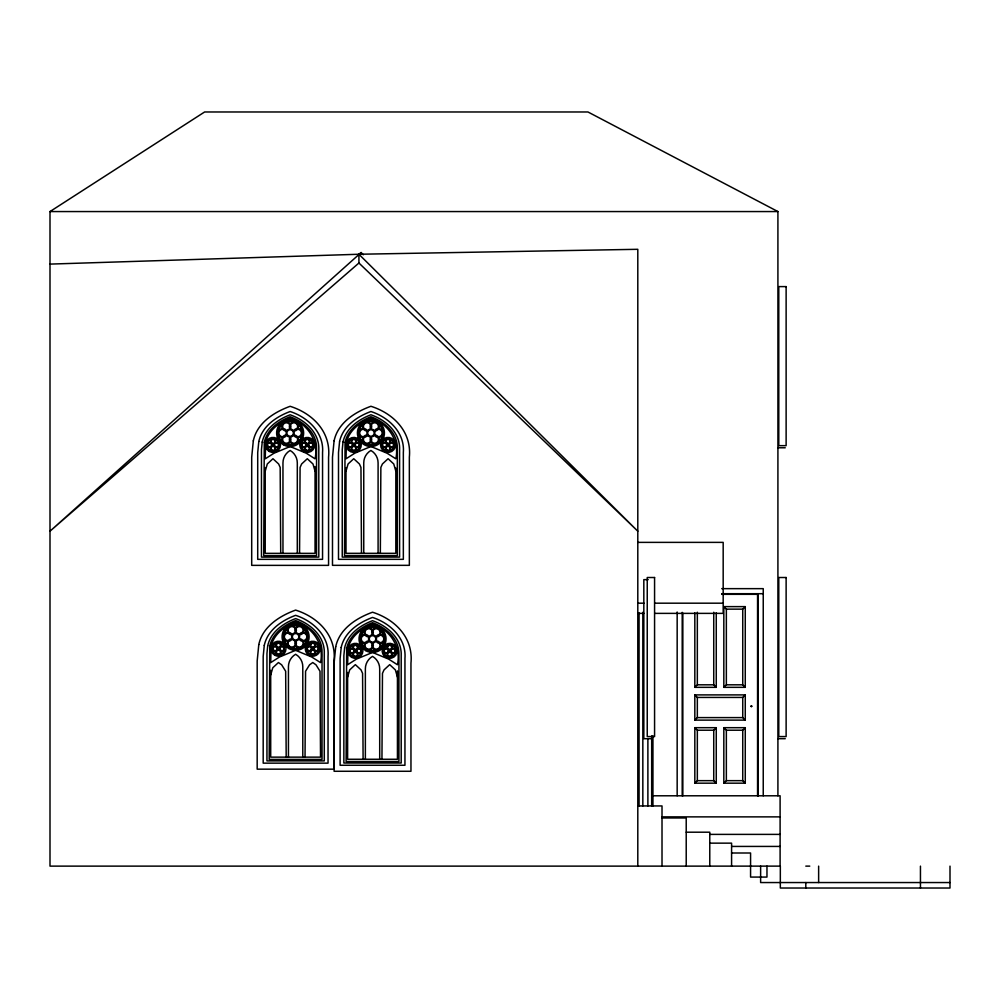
<?xml version="1.0" encoding="UTF-8"?>
<svg xmlns="http://www.w3.org/2000/svg" width="1000" height="1000" viewBox="0 0 1000 1000"><rect width="100%" height="100%" fill="white"/><g stroke="black" fill="none" stroke-linecap="round" stroke-linejoin="round"><path stroke-width="1.5" d="M750.812 706.25L752.013 706.25M265.225 471.163L267.3 463.988L272.962 458.738L278.637 463.988L280.175 467.45L280.712 553.35M270.7 674.95L272.775 667.788L278.438 662.537L281.65 664.812L285.663 671.25L286.188 757.138M346 471.138L348.075 463.975L353.75 458.725L359.412 463.975L360.962 467.425L361.488 553.325M347.612 677.075L349.688 669.9L355.363 664.65L361.025 669.9L362.575 673.363L363.1 759.262M284.012 633.713L287.125 628.325M307.2 639.925A12 12 0 0 1 287.125 645.3A12 12 0 0 1 292.5 625.225A12 12 0 0 1 307.2 639.925L304.1 645.3L300.525 647.663A4.5 4.5 0 0 1 296.175 646.488L295.613 645.763L295.05 646.488A4.5 4.5 0 0 1 290.7 647.663L285.212 642.812L283.762 635.65A4.5 4.5 0 0 1 286.95 632.463L287.863 632.337L287.512 631.487A4.5 4.5 0 0 1 288.675 627.137L290.7 625.962A4.5 4.5 0 0 1 295.05 627.137L295.613 627.863L296.175 627.137A4.5 4.5 0 0 1 300.525 625.962L302.55 627.137A4.5 4.5 0 0 1 303.712 631.487L303.363 632.337L304.275 632.463A4.5 4.5 0 0 1 307.462 635.65M360.938 635.825L364.038 630.438L367.612 628.088A4.5 4.5 0 0 1 371.962 629.25L372.525 629.987L373.088 629.25A4.5 4.5 0 0 1 377.438 628.088L381.012 630.438L384.125 635.825M384.125 642.038L381.012 647.412L377.438 649.775A4.5 4.5 0 0 1 373.088 648.6L372.525 647.875L371.962 648.6A4.5 4.5 0 0 1 367.612 649.775L364.038 647.412L360.938 642.038M281.65 424.538C277.075 429.05 277.075 436.987 281.65 441.5M379.4 441.488C383.975 436.975 383.975 429.025 379.4 424.513M745.263 687.337L742.738 684.812L742.738 609.138L745.263 606.625L723.825 606.625L723.825 687.337L745.263 687.337L745.263 606.625M716.263 612.825L716.263 687.337L694.825 687.337L697.337 684.812L697.337 612.238M723.825 687.337L726.35 684.812L726.35 609.138L723.825 606.625M694.825 720.125L697.337 717.6L742.738 717.6L745.263 720.125L745.263 694.9L694.825 694.9L694.825 720.125L745.263 720.125M694.825 694.9L697.337 697.425L742.738 697.425L745.263 694.9M716.263 783.175L713.737 780.662L713.737 730.212L716.263 727.688L694.825 727.688L694.825 783.175L716.263 783.175L716.263 727.688M745.263 783.175L742.738 780.662L742.738 730.212L745.263 727.688L723.825 727.688L723.825 783.175L745.263 783.175L745.263 727.688M694.825 783.175L697.337 780.662L697.337 730.212L694.825 727.688M723.825 783.175L726.35 780.662L726.35 730.212L723.825 727.688M358.8 254.638L361.125 252.55L363.325 254.762M637.8 866.125L637.8 249.3L358.925 254.25L358.925 263.012L50 531.188L361.125 252.55M652.5 795.788L780.1 795.788L780.1 866.125L50 866.125L50 211.562L204.625 111.975L587.95 111.975L777.913 211.562L777.913 795.825M287.025 421.425L293.238 421.425M382.762 434.162A4.5 4.5 0 0 1 379.575 437.35L378.663 437.475L379.012 438.325A4.5 4.5 0 0 1 377.85 442.675L375.825 443.837A4.5 4.5 0 0 1 371.475 442.675L370.913 441.938L370.35 442.675A4.5 4.5 0 0 1 366 443.837L362.425 441.488A12 12 0 0 1 367.812 421.4L374.025 421.4M293.238 444.613L287.025 444.613M374.025 444.588L367.812 444.588M292.5 625.225L298.712 625.225M369.425 627.337L375.637 627.337M298.712 648.4L292.5 648.4M375.637 650.525L369.425 650.525M50 264.1L358.925 254.25L637.8 531.188L358.925 263.012M50 211.562L777.913 211.562M777.913 447.775L785.238 447.775M637.8 542.375L723.175 542.375L723.175 613.375L654.875 613.375M648.225 579.637L643.825 579.637L643.825 738.7L651.15 738.7M721.737 588.65L763.238 588.65L763.238 795.788M721.762 593.7L763.238 593.7M722.362 594.012L757.875 594.012L757.875 795.788M721.762 594.325L757.562 594.325M637.8 603.188L644.013 603.188M654.875 603.188L723.175 603.188M726.35 609.138L742.738 609.138M637.8 613.375L644.013 613.375M697.337 684.812L713.737 684.812L716.263 687.337M726.35 684.812L742.738 684.812M697.337 730.212L713.737 730.212M726.35 730.212L742.738 730.212M777.913 738.688L785.238 738.688M697.337 780.662L713.737 780.662M726.35 780.662L742.738 780.662M637.8 805.938L662.013 805.938L662.013 866.125M661.888 816.875L780.1 816.875M662.013 817.962L686.213 817.962L686.213 866.125M686.213 832.2L709.775 832.2L709.775 866.125M710.113 834.388L780.1 834.388M709.775 843.15L731.587 843.15L731.587 866.125M731.875 846.425L780.1 846.425M731.587 853L750.575 853L750.575 877.075L766.963 877.075L766.963 866.125M805.8 866.125L809.775 866.125M950 882.55L760.625 882.55L760.625 866.125M304.1 628.325L307.2 633.713L307.462 637.975A4.5 4.5 0 0 1 304.275 641.162L303.363 641.287L303.712 642.138A4.5 4.5 0 0 1 302.55 646.488M395.825 471.138L393.75 463.975L388.088 458.725L382.413 463.975L380.863 467.425L380.337 553.325M397.438 677.075L395.363 669.9L389.7 664.65L384.025 669.9L382.475 673.363L381.95 759.262M315.05 471.163L312.975 463.988L307.3 458.738L301.625 463.988L300.087 467.45L299.55 553.35M950 866.125L950 888.025L780.325 888.025L780.325 866.125M920.45 866.125L920.45 888.025M818.637 866.125L818.637 882.55M805.8 882.55L805.8 888.025M758.188 593.7L758.188 795.788M757.562 593.7L757.562 795.788M751.413 705.65L751.413 706.85M742.738 697.425L742.738 717.6M713.737 612.238L713.737 684.812M697.337 697.425L697.337 717.6M694.825 612.825L694.825 687.337M682.837 613.062L682.837 795.788M682.212 612.35L682.212 795.788M677.163 612.013L677.163 795.788M652.938 735.85L652.938 805.938M651.675 735.85L651.675 805.938M647.887 738.775L647.887 805.938M642.837 612.275L642.837 805.938M639.062 612.812L639.062 805.938M397.438 670.9L397.438 759.262L347.612 759.262L347.612 672.438M395.825 468.062L395.825 553.325L346 553.325L346 468.062M379.7 759.262L379.7 668.812A14.338 14.338 0 0 0 372.525 656.388A14.338 14.338 0 0 0 365.363 668.812L365.363 759.262M378.088 553.325L378.088 462.875A14.338 14.338 0 0 0 370.913 450.462A14.338 14.338 0 0 0 363.75 462.875L363.75 553.325M315.05 466.538L315.05 553.35L265.225 553.35L265.225 468.075M305.038 757.138L305.562 671.25L309.575 664.812L312.775 662.537L315.988 664.812L320 671.25L320.525 757.138L270.7 757.138L270.7 670.325M302.787 757.138L302.787 666.7A14.338 14.338 0 0 0 295.613 654.275A14.338 14.338 0 0 0 288.438 666.7L288.438 757.138M297.3 553.35L297.3 462.9A14.338 14.338 0 0 0 290.138 450.475A14.338 14.338 0 0 0 282.962 462.9L282.962 553.35M279.125 654.638A2.5 2.5 0 0 0 280.637 650.962L280.712 650.888A2.5 2.5 0 0 0 284.387 649.375M277.825 654.638A2.5 2.5 0 0 1 276.312 650.962A2.5 2.5 0 0 1 272.562 649.375M272.562 648.075A2.5 2.5 0 0 1 276.238 646.562A2.5 2.5 0 0 1 277.825 642.812M279.125 642.812A2.5 2.5 0 0 1 280.637 646.488L280.712 646.562A2.5 2.5 0 0 1 284.387 648.075M313.4 654.638A2.5 2.5 0 0 0 314.913 650.962L314.988 650.888A2.5 2.5 0 0 0 318.65 649.375M312.1 654.638A2.5 2.5 0 0 1 310.575 650.962L310.512 650.888A2.5 2.5 0 0 1 306.837 649.375M306.837 648.075A2.5 2.5 0 0 1 310.512 646.562L310.575 646.488A2.5 2.5 0 0 1 312.1 642.812M313.4 642.812A2.5 2.5 0 0 1 314.913 646.488L314.988 646.562A2.5 2.5 0 0 1 318.65 648.075M283.762 637.975A4.5 4.5 0 0 0 286.95 641.162L287.863 641.287L287.512 642.138A4.5 4.5 0 0 0 288.675 646.488M349.487 651.488A2.5 2.5 0 0 0 353.15 653.012L353.225 653.075A2.5 2.5 0 0 0 354.75 656.75M349.487 650.188A2.5 2.5 0 0 1 353.15 648.675L353.225 648.6A2.5 2.5 0 0 1 354.75 644.925M356.037 644.925A2.5 2.5 0 0 1 357.562 648.6L357.638 648.675A2.5 2.5 0 0 1 361.3 650.188M361.3 651.488A2.5 2.5 0 0 1 357.638 653.012L357.562 653.075A2.5 2.5 0 0 1 356.037 656.75M383.75 651.488A2.5 2.5 0 0 0 387.425 653.012L387.5 653.075A2.5 2.5 0 0 0 389.012 656.75M383.75 650.188A2.5 2.5 0 0 1 387.425 648.675L387.5 648.6A2.5 2.5 0 0 1 389.012 644.925M390.312 644.925A2.5 2.5 0 0 1 391.838 648.6L391.9 648.675A2.5 2.5 0 0 1 395.575 650.188M395.575 651.488A2.5 2.5 0 0 1 391.9 653.012L391.838 653.075A2.5 2.5 0 0 1 390.312 656.75M379.462 629.25A4.5 4.5 0 0 1 380.625 633.6L380.275 634.45L381.188 634.575A4.5 4.5 0 0 1 384.375 637.762L384.375 640.088A4.5 4.5 0 0 1 381.188 643.275L380.275 643.4L380.625 644.25A4.5 4.5 0 0 1 379.462 648.6M365.6 648.6A4.5 4.5 0 0 1 364.425 644.25L364.787 643.4L363.862 643.275A4.5 4.5 0 0 1 360.675 640.088L360.675 637.762A4.5 4.5 0 0 1 363.862 634.575L364.787 634.45L364.425 633.6A4.5 4.5 0 0 1 365.6 629.25M347.875 445.562A2.5 2.5 0 0 0 351.538 447.075L351.613 447.15A2.5 2.5 0 0 0 353.137 450.825M347.875 444.263A2.5 2.5 0 0 1 351.538 442.738L351.613 442.675A2.5 2.5 0 0 1 353.137 439M354.425 439A2.5 2.5 0 0 1 355.95 442.675L356.025 442.738A2.5 2.5 0 0 1 359.688 444.263M359.688 445.562A2.5 2.5 0 0 1 356.025 447.075L355.95 447.15A2.5 2.5 0 0 1 354.425 450.825M388.7 450.825A2.5 2.5 0 0 0 390.225 447.15L390.288 447.075A2.5 2.5 0 0 0 393.963 445.562M387.4 450.825A2.5 2.5 0 0 1 385.887 447.15L385.812 447.075A2.5 2.5 0 0 1 382.137 445.562M382.137 444.263A2.5 2.5 0 0 1 385.812 442.738L385.887 442.675A2.5 2.5 0 0 1 387.4 439M388.7 439A2.5 2.5 0 0 1 390.225 442.675L390.288 442.738A2.5 2.5 0 0 1 393.963 444.263M359.062 434.162A4.5 4.5 0 0 0 362.25 437.35L363.175 437.475L362.812 438.325A4.5 4.5 0 0 0 363.988 442.675M359.062 431.838A4.5 4.5 0 0 1 362.25 428.65L363.175 428.525L362.812 427.675A4.5 4.5 0 0 1 363.988 423.325M382.762 431.838A4.5 4.5 0 0 0 379.575 428.65L378.663 428.525L379.012 427.675A4.5 4.5 0 0 0 377.85 423.325L375.825 422.15A4.5 4.5 0 0 0 371.475 423.325L370.913 424.05L370.35 423.325A4.5 4.5 0 0 0 366 422.15C358.488 425.1 356.625 435.975 362.425 441.488A12 12 0 0 0 382.512 436.1A12 12 0 0 0 367.812 421.4M273.65 450.838A2.5 2.5 0 0 0 275.163 447.175L275.238 447.1A2.5 2.5 0 0 0 278.9 445.575M272.35 450.838A2.5 2.5 0 0 1 270.825 447.175L270.763 447.1A2.5 2.5 0 0 1 267.087 445.575M267.087 444.288A2.5 2.5 0 0 1 270.763 442.762L270.825 442.688A2.5 2.5 0 0 1 272.35 439.025M278.9 444.288A2.5 2.5 0 0 0 275.238 442.762L275.163 442.688A2.5 2.5 0 0 0 273.65 439.025M307.913 450.838A2.5 2.5 0 0 0 309.438 447.175L309.513 447.1A2.5 2.5 0 0 0 313.175 445.575M306.625 450.838A2.5 2.5 0 0 1 305.1 447.175L305.025 447.1A2.5 2.5 0 0 1 301.363 445.575M301.363 444.288A2.5 2.5 0 0 1 305.025 442.762L305.1 442.688A2.5 2.5 0 0 1 306.625 439.025M307.913 439.025A2.5 2.5 0 0 1 309.438 442.688L309.513 442.762A2.5 2.5 0 0 1 313.175 444.288M278.288 434.188A4.5 4.5 0 0 0 281.475 437.375L282.387 437.488L282.038 438.35A4.5 4.5 0 0 0 283.2 442.7L285.212 443.862A4.5 4.5 0 0 0 289.575 442.7L290.138 441.962L290.7 442.7A4.5 4.5 0 0 0 295.05 443.862C304.275 440.387 304.275 425.65 295.05 422.175A4.5 4.5 0 0 0 290.7 423.338L290.138 424.075L289.575 423.338A4.5 4.5 0 0 0 285.212 422.175L283.2 423.338A4.5 4.5 0 0 0 282.038 427.688L282.387 428.55L281.475 428.663A4.5 4.5 0 0 0 278.288 431.85M297.062 423.338A4.5 4.5 0 0 1 298.238 427.688L297.875 428.55L298.8 428.663A4.5 4.5 0 0 1 301.975 431.85M301.975 434.188A4.5 4.5 0 0 1 298.8 437.375L297.875 437.488L298.238 438.35A4.5 4.5 0 0 1 297.062 442.7M253.312 440.825L251.7 457.225L251.7 565.363L328.562 565.363L328.562 457.225C331.087 431.875 312.8 413.475 290.138 406.3C274.075 412.137 257.087 422.912 253.312 440.825M258.8 441.575L257.712 452.612L257.712 559.35L322.55 559.35L322.55 452.612C324.212 432.6 307.825 417.25 290.138 411.525C276.325 416.637 262.062 426.262 258.8 441.575M262.225 442.038L261.462 449.725L261.462 557.1L318.8 557.1L318.8 449.725C319.587 432.65 305.038 419.975 290.138 414.8C277.738 419.475 265.175 428.35 262.225 442.038M264.275 442.325L263.712 555.6L316.55 555.6L316.55 448C316.737 432.713 303.4 421.6 290.138 416.763C278.587 421.175 267.038 429.6 264.275 442.325M265.65 442.512L265.225 458.825L274 453.212L290.138 446.538L306.262 453.212L315.05 458.825C319.075 440.7 307.312 423.4 290.138 418.075C279.163 422.325 268.288 430.438 265.65 442.512M258.788 644.613L257.175 661.025L257.175 769.163L334.038 769.163L334.038 661.025C336.562 635.662 318.275 617.263 295.613 610.087C279.562 615.938 262.562 626.712 258.788 644.613M264.275 645.362L263.188 656.413L263.188 763.15L328.038 763.15L328.038 656.413C329.7 636.388 313.3 621.05 295.613 615.325C281.8 620.438 267.55 630.062 264.275 645.362M267.7 645.837L266.95 653.525L266.95 760.9L324.275 760.9L324.275 653.525C325.062 636.45 310.512 623.763 295.613 618.6C283.212 623.263 270.663 632.15 267.7 645.837M269.75 646.112L269.2 759.4L322.025 759.4L322.025 651.787C322.212 636.5 308.888 625.388 295.613 620.562C284.075 624.975 272.525 633.4 269.75 646.112M271.125 646.3L270.7 662.613L279.475 657.013L295.613 650.325L311.737 657.013L320.525 662.613C324.55 644.5 312.787 627.2 295.613 621.862C284.65 626.125 273.762 634.225 271.125 646.3M334.1 440.8L332.488 457.2L332.488 565.337L409.35 565.337L409.35 457.2C411.875 431.85 393.575 413.45 370.913 406.275C354.862 412.113 337.875 422.887 334.1 440.8M339.575 441.55L338.5 452.587L338.5 559.338L403.338 559.338L403.338 452.587C405 432.575 388.612 417.225 370.913 411.512C357.1 416.613 342.85 426.238 339.575 441.55M343 442.013L342.25 449.712L342.25 557.087L399.588 557.087L399.588 449.712C400.375 432.625 385.825 419.95 370.913 414.775C358.525 419.45 345.962 428.325 343 442.013M345.062 442.3L344.5 555.575L397.325 555.575L397.325 447.975C397.525 432.688 384.188 421.575 370.913 416.737C359.375 421.163 347.825 429.575 345.062 442.3M346.425 442.488L346 458.8L354.787 453.2L370.913 446.512L387.05 453.2L395.825 458.8C399.862 440.688 388.088 423.387 370.913 418.05C359.95 422.3 349.075 430.412 346.425 442.488M335.712 646.725L334.1 663.138L334.1 771.275L410.962 771.275L410.962 663.138C413.488 637.775 395.188 619.375 372.525 612.212C356.475 618.05 339.487 628.825 335.712 646.725M341.188 647.475L340.112 658.525L340.112 765.263L404.95 765.263L404.95 658.525C406.613 638.5 390.225 623.162 372.525 617.438C358.713 622.55 344.462 632.175 341.188 647.475M344.613 647.95L343.862 655.638L343.862 763.012L401.2 763.012L401.2 655.638C401.987 638.562 387.438 625.875 372.525 620.712C360.138 625.375 347.575 634.263 344.613 647.95M346.675 648.225L346.112 761.513L398.938 761.513L398.938 653.9C399.137 638.612 385.8 627.5 372.525 622.675C360.988 627.087 349.438 635.513 346.675 648.225M348.038 648.413L347.612 664.737L356.4 659.125L372.525 652.45L388.663 659.125L397.438 664.737C401.475 646.612 389.7 629.312 372.525 623.975C361.562 628.237 350.688 636.337 348.038 648.413M267.2 443.375L267.2 446.488A6 6 0 0 0 271.45 450.725L274.55 450.725A6 6 0 0 0 278.788 446.488L278.788 443.375A6 6 0 0 0 274.55 439.137L271.45 439.137A6 6 0 0 0 267.2 443.375M272.688 647.175L272.688 650.275A6 6 0 0 0 276.925 654.513L280.025 654.513A6 6 0 0 0 284.262 650.275L284.262 647.175A6 6 0 0 0 280.025 642.938L276.925 642.938A6 6 0 0 0 272.688 647.175M301.475 443.375L301.475 446.488A6 6 0 0 0 305.712 450.725L308.825 450.725A6 6 0 0 0 313.062 446.488L313.062 443.375A6 6 0 0 0 308.825 439.137L305.712 439.137A6 6 0 0 0 301.475 443.375M306.962 647.175L306.962 650.275A6 6 0 0 0 311.2 654.513L314.3 654.513A6 6 0 0 0 318.538 650.275L318.538 647.175A6 6 0 0 0 314.3 642.938L311.2 642.938A6 6 0 0 0 306.962 647.175M347.987 443.363L347.987 446.463A6 6 0 0 0 352.225 450.7L355.337 450.7A6 6 0 0 0 359.575 446.463L359.575 443.363A6 6 0 0 0 355.337 439.125L352.225 439.125A6 6 0 0 0 347.987 443.363M349.6 649.287L349.6 652.387A6 6 0 0 0 353.837 656.625L356.95 656.625A6 6 0 0 0 361.188 652.387L361.188 649.287A6 6 0 0 0 356.95 645.05L353.837 645.05A6 6 0 0 0 349.6 649.287M382.262 443.363L382.262 446.463A6 6 0 0 0 386.5 450.7L389.6 450.7A6 6 0 0 0 393.837 446.463L393.837 443.363A6 6 0 0 0 389.6 439.125L386.5 439.125A6 6 0 0 0 382.262 443.363M383.875 649.287L383.875 652.387A6 6 0 0 0 388.113 656.625L391.213 656.625A6 6 0 0 0 395.45 652.387L395.45 649.287A6 6 0 0 0 391.213 645.05L388.113 645.05A6 6 0 0 0 383.875 649.287M289.725 424.888L289.525 425.363A4.5 4.5 0 0 0 289.975 428.775L290.287 428.775A4.5 4.5 0 0 0 290.738 425.363L290.637 424.65A3.75 3.75 0 0 1 295.75 423.275A3.75 3.75 0 0 1 297.125 428.4L296.462 428.663A4.5 4.5 0 0 0 293.725 430.763L293.875 431.037A4.5 4.5 0 0 0 297.062 429.712L297.625 429.275A3.75 3.75 0 0 1 301.375 433.025A3.75 3.75 0 0 1 297.625 436.763L297.062 436.325A4.5 4.5 0 0 0 293.875 435L293.725 435.275A4.5 4.5 0 0 0 296.462 437.375L297.125 437.638A3.75 3.75 0 0 1 295.75 442.762A3.75 3.75 0 0 1 290.637 441.388L290.738 440.675A4.5 4.5 0 0 0 290.287 437.262L289.975 437.262A4.5 4.5 0 0 0 289.525 440.675L289.625 441.388A3.75 3.75 0 0 1 284.513 442.762A3.75 3.75 0 0 1 283.137 437.638L283.8 437.375A4.5 4.5 0 0 0 286.537 435.275L286.388 435A4.5 4.5 0 0 0 283.2 436.325L282.638 436.763A3.75 3.75 0 0 1 278.888 433.025A3.75 3.75 0 0 1 282.638 429.275L283.2 429.712A4.5 4.5 0 0 0 286.388 431.037L286.537 430.763A4.5 4.5 0 0 0 283.8 428.663L283.137 428.4A3.75 3.75 0 0 1 284.513 423.275A3.75 3.75 0 0 1 289.625 424.65L289.725 424.888M370.513 424.862L370.312 425.337A4.5 4.5 0 0 0 370.763 428.762L371.075 428.762A4.5 4.5 0 0 0 371.525 425.337L371.425 424.637A3.75 3.75 0 0 1 376.538 423.263A3.75 3.75 0 0 1 377.912 428.375L377.25 428.65A4.5 4.5 0 0 0 374.513 430.75L374.663 431.012A4.5 4.5 0 0 0 377.85 429.688L378.413 429.25A3.75 3.75 0 0 1 382.163 433A3.75 3.75 0 0 1 378.413 436.75L377.85 436.3A4.5 4.5 0 0 0 374.663 434.988L374.513 435.25A4.5 4.5 0 0 0 377.25 437.35L377.912 437.612A3.75 3.75 0 0 1 376.538 442.738A3.75 3.75 0 0 1 371.425 441.362L371.525 440.662A4.5 4.5 0 0 0 371.075 437.238L370.763 437.238A4.5 4.5 0 0 0 370.312 440.662L370.412 441.362A3.75 3.75 0 0 1 365.3 442.738A3.75 3.75 0 0 1 363.925 437.612L364.588 437.35A4.5 4.5 0 0 0 367.325 435.25L367.163 434.988A4.5 4.5 0 0 0 363.988 436.3L363.425 436.75A3.75 3.75 0 0 1 359.675 433A3.75 3.75 0 0 1 363.425 429.25L363.988 429.688A4.5 4.5 0 0 0 367.163 431.012L367.325 430.75A4.5 4.5 0 0 0 364.588 428.65L363.925 428.375A3.75 3.75 0 0 1 365.3 423.263A3.75 3.75 0 0 1 370.412 424.637L370.513 424.862M295.2 628.675L295.012 629.15A4.5 4.5 0 0 0 295.462 632.575L295.763 632.575A4.5 4.5 0 0 0 296.212 629.15L296.112 628.45A3.75 3.75 0 0 1 301.238 627.075A3.75 3.75 0 0 1 302.6 632.2L301.938 632.463A4.5 4.5 0 0 0 299.2 634.562L299.363 634.825A4.5 4.5 0 0 0 302.55 633.513L303.113 633.062A3.75 3.75 0 0 1 306.85 636.812A3.75 3.75 0 0 1 303.113 640.562L302.55 640.125A4.5 4.5 0 0 0 299.363 638.8L299.2 639.062A4.5 4.5 0 0 0 301.938 641.162L302.6 641.425A3.75 3.75 0 0 1 301.238 646.55A3.75 3.75 0 0 1 296.112 645.175L296.212 644.475A4.5 4.5 0 0 0 295.763 641.05L295.462 641.05A4.5 4.5 0 0 0 295.012 644.475L295.113 645.175A3.75 3.75 0 0 1 289.988 646.55A3.75 3.75 0 0 1 288.612 641.425L289.275 641.162A4.5 4.5 0 0 0 292.013 639.062L291.863 638.8A4.5 4.5 0 0 0 288.675 640.125L288.113 640.562A3.75 3.75 0 0 1 284.363 636.812A3.75 3.75 0 0 1 288.113 633.062L288.675 633.513A4.5 4.5 0 0 0 291.863 634.825L292.013 634.562A4.5 4.5 0 0 0 289.275 632.463L288.612 632.2A3.75 3.75 0 0 1 289.988 627.075A3.75 3.75 0 0 1 295.113 628.45L295.2 628.675M372.125 630.788L371.925 631.275A4.5 4.5 0 0 0 372.375 634.688L372.688 634.688A4.5 4.5 0 0 0 373.137 631.275L373.038 630.562A3.75 3.75 0 0 1 378.15 629.188A3.75 3.75 0 0 1 379.525 634.312L378.862 634.575A4.5 4.5 0 0 0 376.125 636.675L376.275 636.938A4.5 4.5 0 0 0 379.462 635.625L380.025 635.175A3.75 3.75 0 0 1 383.775 638.925A3.75 3.75 0 0 1 380.025 642.675L379.462 642.237A4.5 4.5 0 0 0 376.275 640.913L376.125 641.175A4.5 4.5 0 0 0 378.862 643.275L379.525 643.55A3.75 3.75 0 0 1 378.15 648.662A3.75 3.75 0 0 1 373.038 647.288L373.137 646.587A4.5 4.5 0 0 0 372.688 643.162L372.375 643.162A4.5 4.5 0 0 0 371.925 646.587L372.025 647.288A3.75 3.75 0 0 1 366.912 648.662A3.75 3.75 0 0 1 365.538 643.55L366.2 643.275A4.5 4.5 0 0 0 368.938 641.175L368.775 640.913A4.5 4.5 0 0 0 365.6 642.237L365.037 642.675A3.75 3.75 0 0 1 361.287 638.925A3.75 3.75 0 0 1 365.037 635.175L365.6 635.625A4.5 4.5 0 0 0 368.775 636.938L368.938 636.675A4.5 4.5 0 0 0 366.2 634.575L365.538 634.312A3.75 3.75 0 0 1 366.912 629.188A3.75 3.75 0 0 1 372.025 630.562L372.125 630.788M271.675 446.188L271.75 446.25A2.5 2.5 0 0 1 274.25 446.25L274.325 446.188A2.5 2.5 0 0 1 274.325 443.675L274.25 443.612A2.5 2.5 0 0 1 271.75 443.612L271.675 443.675A2.5 2.5 0 0 1 271.675 446.188M305.95 446.188L306.012 446.25A2.5 2.5 0 0 1 308.525 446.25L308.587 446.188A2.5 2.5 0 0 1 308.587 443.675L308.525 443.612A2.5 2.5 0 0 1 306.012 443.612L305.95 443.675A2.5 2.5 0 0 1 305.95 446.188M352.463 446.163L352.525 446.238A2.5 2.5 0 0 1 355.037 446.238L355.1 446.163A2.5 2.5 0 0 1 355.1 443.663L355.037 443.587A2.5 2.5 0 0 1 352.525 443.587L352.463 443.663A2.5 2.5 0 0 1 352.463 446.163M386.725 446.163L386.8 446.238A2.5 2.5 0 0 1 389.3 446.238L389.375 446.163A2.5 2.5 0 0 1 389.375 443.663L389.3 443.587A2.5 2.5 0 0 1 386.8 443.587L386.725 443.663A2.5 2.5 0 0 1 386.725 446.163M277.15 649.975L277.225 650.05A2.5 2.5 0 0 1 279.725 650.05L279.8 649.975A2.5 2.5 0 0 1 279.8 647.475L279.725 647.4A2.5 2.5 0 0 1 277.225 647.4L277.15 647.475A2.5 2.5 0 0 1 277.15 649.975M311.425 649.975L311.5 650.05A2.5 2.5 0 0 1 314 650.05L314 650.05A2.5 2.5 0 0 1 314.075 647.475L314 647.4A2.5 2.5 0 0 1 311.5 647.4L311.425 647.475A2.5 2.5 0 0 1 311.425 649.975M354.075 652.087L354.137 652.163A2.5 2.5 0 0 1 356.65 652.163L356.712 652.087A2.5 2.5 0 0 1 356.712 649.587L356.65 649.513A2.5 2.5 0 0 1 354.137 649.513L354.075 649.587A2.5 2.5 0 0 1 354.075 652.087M388.338 652.087L388.413 652.163A2.5 2.5 0 0 1 390.913 652.163L390.988 652.087A2.5 2.5 0 0 1 390.988 649.587L390.913 649.513A2.5 2.5 0 0 1 388.413 649.513L388.338 649.587A2.5 2.5 0 0 1 388.338 652.087M786.125 286.6L778.787 286.6L778.787 445.662L786.125 445.662L786.125 286.6M654.575 577.513L647.237 577.513L647.237 736.575L654.575 736.575L654.575 577.513M786.125 577.513L778.787 577.513L778.787 736.575L786.125 736.575L786.125 577.513M308.988 655.225A7.512 7.512 0 0 0 320.25 648.725A7.512 7.512 0 0 0 308.988 642.225A7.512 7.512 0 0 0 308.988 655.225M274.725 655.225A7.512 7.512 0 0 0 285.988 648.725A7.512 7.512 0 0 0 274.725 642.225A7.512 7.512 0 0 0 274.725 655.225M273.988 650.462A2 2 0 0 0 276.988 648.725A2 2 0 0 0 273.988 647A2 2 0 0 0 273.988 650.462M277.475 646.963A2 2 0 0 0 280.475 645.238A2 2 0 0 0 277.475 643.5A2 2 0 0 0 277.475 646.963M280.963 650.462A2 2 0 0 0 283.962 648.725A2 2 0 0 0 280.963 647A2 2 0 0 0 280.963 650.462M277.475 653.95A2 2 0 0 0 280.475 652.212A2 2 0 0 0 277.475 650.487A2 2 0 0 0 277.475 653.95M308.25 650.462A2 2 0 0 0 311.25 648.725A2 2 0 0 0 308.25 647A2 2 0 0 0 308.25 650.462M311.75 646.963A2 2 0 0 0 314.75 645.238A2 2 0 0 0 311.75 643.5A2 2 0 0 0 311.75 646.963M315.238 650.462A2 2 0 0 0 318.238 648.725A2 2 0 0 0 315.238 647A2 2 0 0 0 315.238 650.462M311.75 653.95A2 2 0 0 0 314.75 652.212A2 2 0 0 0 311.75 650.487A2 2 0 0 0 311.75 653.95M293.587 640.312A4.037 4.037 0 0 0 299.65 636.812A4.037 4.037 0 0 0 293.587 633.312A4.037 4.037 0 0 0 293.587 640.312M293.975 639.65A3.287 3.287 0 0 0 298.888 636.812A3.287 3.287 0 0 0 293.975 633.975A3.287 3.287 0 0 0 293.975 639.65M288.85 648.525A13.513 13.513 0 0 0 309.125 636.812A13.513 13.513 0 0 0 288.85 625.112A13.513 13.513 0 0 0 288.85 648.525M384.35 656.15A7.512 7.512 0 0 0 396.912 652.788A7.512 7.512 0 0 0 387.725 643.587A7.512 7.512 0 0 0 384.35 656.15M351.637 657.337A7.512 7.512 0 0 0 362.9 650.837A7.512 7.512 0 0 0 351.637 644.338A7.512 7.512 0 0 0 351.637 657.337M350.9 652.575A2 2 0 0 0 353.9 650.837A2 2 0 0 0 350.9 649.112A2 2 0 0 0 350.9 652.575M354.4 649.075A2 2 0 0 0 357.388 647.35A2 2 0 0 0 354.4 645.612A2 2 0 0 0 354.4 649.075M357.887 652.575A2 2 0 0 0 360.887 650.837A2 2 0 0 0 357.887 649.112A2 2 0 0 0 357.887 652.575M354.4 656.062A2 2 0 0 0 357.388 654.338A2 2 0 0 0 354.4 652.6A2 2 0 0 0 354.4 656.062M385.175 652.575A2 2 0 0 0 388.175 650.837A2 2 0 0 0 385.175 649.112A2 2 0 0 0 385.175 652.575M388.663 649.075A2 2 0 0 0 391.662 647.35A2 2 0 0 0 388.663 645.612A2 2 0 0 0 388.663 649.075M392.163 652.575A2 2 0 0 0 395.15 650.837A2 2 0 0 0 392.163 649.112A2 2 0 0 0 392.163 652.575M388.663 656.062A2 2 0 0 0 391.662 654.338A2 2 0 0 0 388.663 652.6A2 2 0 0 0 388.663 656.062M370.513 642.425A4.037 4.037 0 0 0 376.562 638.925A4.037 4.037 0 0 0 370.513 635.425A4.037 4.037 0 0 0 370.513 642.425M370.887 641.775A3.287 3.287 0 0 0 375.812 638.925A3.287 3.287 0 0 0 370.887 636.087A3.287 3.287 0 0 0 370.887 641.775M365.775 650.638A13.513 13.513 0 0 0 386.05 638.925A13.513 13.513 0 0 0 365.775 627.225A13.513 13.513 0 0 0 365.775 650.638M366.525 649.325A12 12 0 0 0 384.538 638.925A12 12 0 0 0 366.525 628.538A12 12 0 0 0 366.525 649.325M384.3 451.413A7.512 7.512 0 0 0 395.562 444.913A7.512 7.512 0 0 0 384.3 438.413A7.512 7.512 0 0 0 384.3 451.413M348.475 450.225A7.512 7.512 0 0 0 361.037 446.85A7.512 7.512 0 0 0 351.838 437.663A7.512 7.512 0 0 0 348.475 450.225M349.288 446.637A2 2 0 0 0 352.287 444.913A2 2 0 0 0 349.288 443.175A2 2 0 0 0 349.288 446.637M352.788 443.15A2 2 0 0 0 355.775 441.425A2 2 0 0 0 352.788 439.688A2 2 0 0 0 352.788 443.15M356.275 446.637A2 2 0 0 0 359.275 444.913A2 2 0 0 0 356.275 443.175A2 2 0 0 0 356.275 446.637M352.788 450.138A2 2 0 0 0 355.775 448.4A2 2 0 0 0 352.788 446.675A2 2 0 0 0 352.788 450.138M383.562 446.637A2 2 0 0 0 386.562 444.913A2 2 0 0 0 383.562 443.175A2 2 0 0 0 383.562 446.637M387.05 443.15A2 2 0 0 0 390.05 441.425A2 2 0 0 0 387.05 439.688A2 2 0 0 0 387.05 443.15M390.55 446.637A2 2 0 0 0 393.537 444.913A2 2 0 0 0 390.55 443.175A2 2 0 0 0 390.55 446.637M387.05 450.138A2 2 0 0 0 390.05 448.4A2 2 0 0 0 387.05 446.675A2 2 0 0 0 387.05 450.138M368.062 435.85A4.037 4.037 0 0 0 374.812 434.038A4.037 4.037 0 0 0 369.875 429.1A4.037 4.037 0 0 0 368.062 435.85M369.275 435.838A3.287 3.287 0 0 0 374.2 433A3.287 3.287 0 0 0 369.275 430.163A3.287 3.287 0 0 0 369.275 435.838M361.362 442.55A13.513 13.513 0 0 0 383.975 436.5A13.513 13.513 0 0 0 367.413 419.938A13.513 13.513 0 0 0 361.362 442.55M303.512 451.438A7.512 7.512 0 0 0 314.775 444.938A7.512 7.512 0 0 0 303.512 438.425A7.512 7.512 0 0 0 303.512 451.438M269.237 451.438A7.512 7.512 0 0 0 280.5 444.938A7.512 7.512 0 0 0 269.237 438.425A7.512 7.512 0 0 0 269.237 451.438M268.087 446.35A2 2 0 0 0 271.438 445.45A2 2 0 0 0 268.988 443A2 2 0 0 0 268.087 446.35M272 443.175A2 2 0 0 0 275 441.438A2 2 0 0 0 272 439.712A2 2 0 0 0 272 443.175M275.075 446.35A2 2 0 0 0 278.412 445.45A2 2 0 0 0 275.975 443A2 2 0 0 0 275.075 446.35M272 450.15A2 2 0 0 0 275 448.425A2 2 0 0 0 272 446.688A2 2 0 0 0 272 450.15M302.362 446.35A2 2 0 0 0 305.7 445.45A2 2 0 0 0 303.263 443A2 2 0 0 0 302.362 446.35M306.262 443.175A2 2 0 0 0 309.262 441.438A2 2 0 0 0 306.262 439.712A2 2 0 0 0 306.262 443.175M309.35 446.35A2 2 0 0 0 312.688 445.45A2 2 0 0 0 310.238 443A2 2 0 0 0 309.35 446.35M306.262 450.15A2 2 0 0 0 309.262 448.425A2 2 0 0 0 306.262 446.688A2 2 0 0 0 306.262 450.15M288.113 436.512A4.037 4.037 0 0 0 294.175 433.025A4.037 4.037 0 0 0 288.113 429.525A4.037 4.037 0 0 0 288.113 436.512M288.488 435.863A3.287 3.287 0 0 0 293.412 433.025A3.287 3.287 0 0 0 288.488 430.175A3.287 3.287 0 0 0 288.488 435.863M283.375 444.725A13.513 13.513 0 0 0 303.65 433.025A13.513 13.513 0 0 0 283.375 421.312A13.513 13.513 0 0 0 283.375 444.725M284.125 443.413A12 12 0 0 0 302.137 433.025A12 12 0 0 0 284.125 422.625A12 12 0 0 0 284.125 443.413"/></g></svg>
